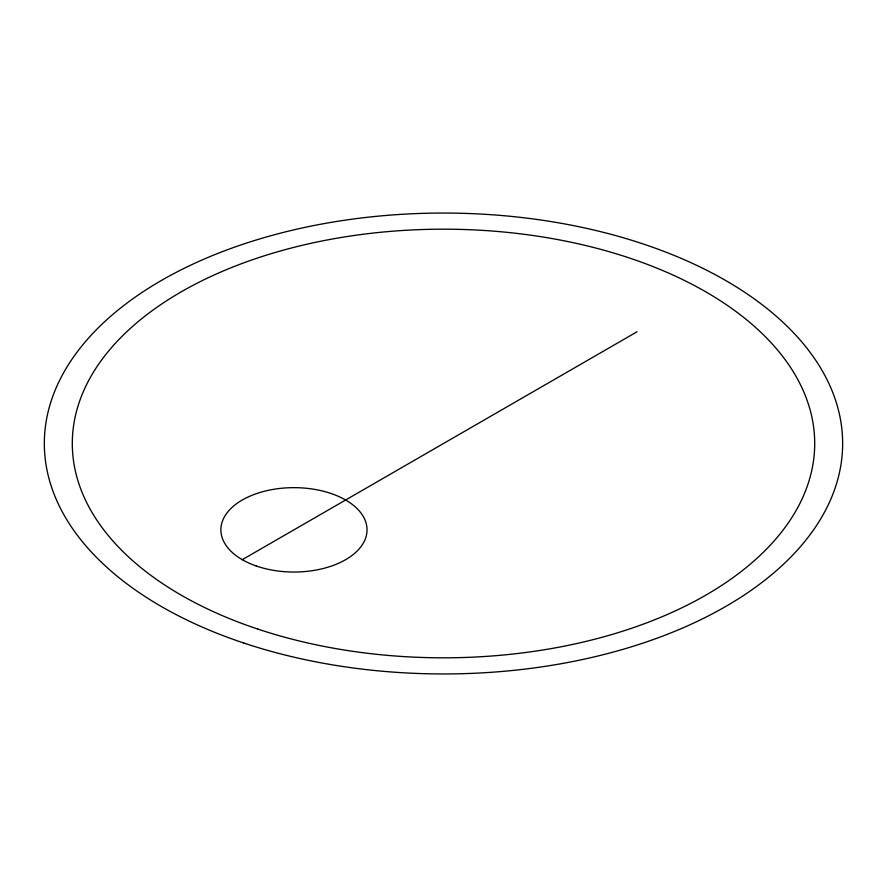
<?xml version="1.0" encoding="UTF-8"?>
<svg xmlns="http://www.w3.org/2000/svg" width="887" height="887" viewBox="0 0 887 887"><rect width="100%" height="100%" fill="white"/><g stroke="black" fill="none" stroke-linecap="round" stroke-linejoin="round"><path stroke-width="1.33" d="M242.262 559.686L637.032 331.771M243.925 643.075A399.15 230.443 0 0 0 842.65 443.5A399.15 230.443 0 0 0 243.925 243.925A399.15 230.443 0 0 0 243.925 643.075M257.895 629.105A371.209 214.321 0 0 0 814.709 443.5A371.209 214.321 0 0 0 257.895 257.895A371.209 214.321 0 0 0 257.895 629.105M256.254 565.995A73.089 42.199 0 0 0 367.018 530.614A73.089 42.199 0 0 0 258.56 492.928A73.089 42.199 0 0 0 256.254 565.995"/></g></svg>
